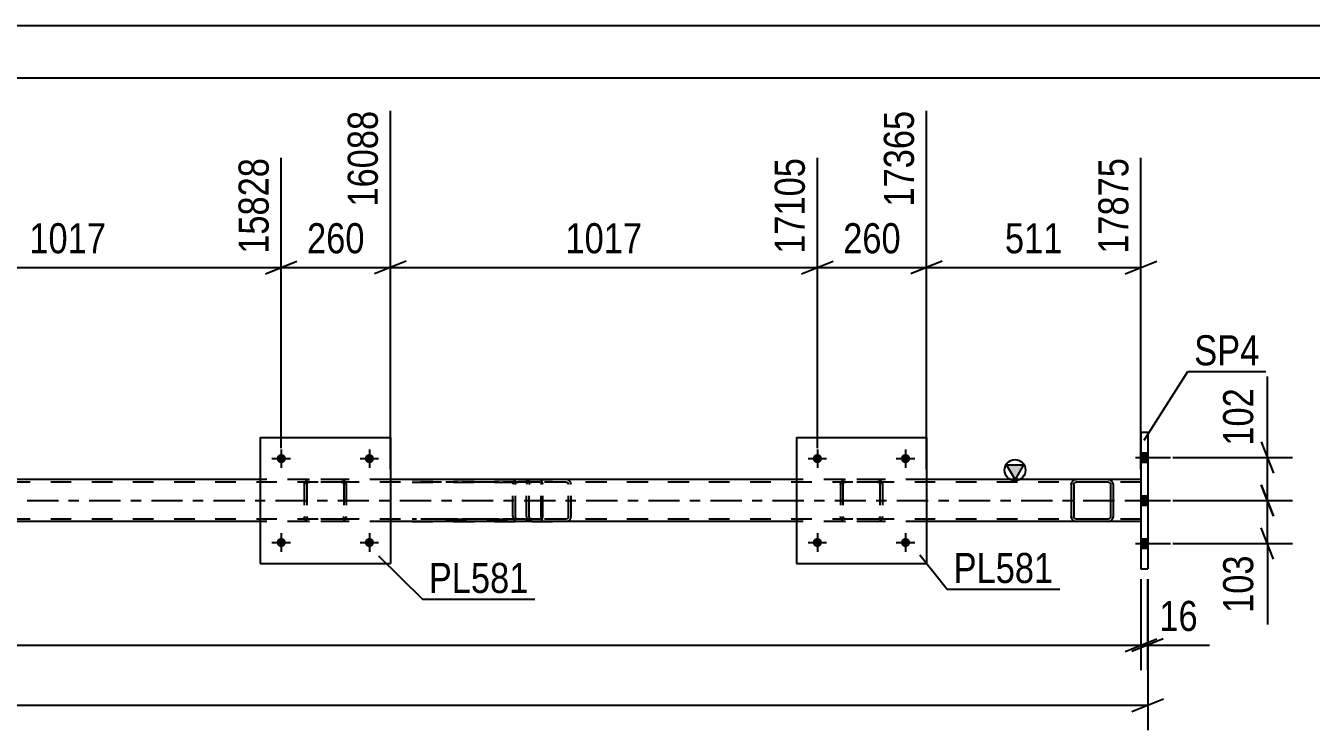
# Model space of a CAD drawing. Header units: millimetres. Extents: x 0 to 841, y 0 to 594.
# Drawn here: x 655 to 777.5, y 526.8 to 594 of the extents above; entities that cross this region are included whole.
import ezdxf

# ---------------------------------------------------------------- set-up
doc = ezdxf.new("R2010")
doc.units = ezdxf.units.MM
doc.linetypes.add('DXK_LINE_DOT2', pattern=[3.9198, 1.9599, -1.9599])
doc.linetypes.add('DXK_LINE_DOT3', pattern=[5.9187, 2.979, -0.9799, 0.9799, -0.9799])
doc.styles.add('Arial Narrow', font='ARIALN.TTF', dxfattribs={"height": 0.2})

# ---------------------------------------------------------------- blocks, each defined once
blk = doc.blocks.new('Unknown-405118308-1133')
at = {"color": 5, "linetype": 'Continuous'}
for p, q in [((841, 594), (0, 594)), ((836, 589), (5, 589))]:
    blk.add_line(p, q, dxfattribs=at)
blk = doc.blocks.new('Part-405118308-4155 - 4145')
at = {"linetype": 'Continuous'}
blk.add_hatch(color=2, dxfattribs=at).paths.add_polyline_path([(749.25, 550.74), (748.45, 552.14), (750.05, 552.14)])
at = {"color": 2, "linetype": 'Continuous'}
for p, q in [((749.25, 550.74), (748.45, 552.14)), ((748.45, 552.14), (750.05, 552.14)), ((750.05, 552.14), (749.25, 550.74)), ((677.34, 550.74), (638.66, 550.74)), ((728.42, 550.74), (689.74, 550.74)), ((755.07, 550.74), (740.82, 550.74)), ((761.25, 550.74), (758.12, 550.74)), ((677.34, 546.74), (638.66, 546.74)), ((728.42, 546.74), (689.74, 546.74)), ((761.25, 546.74), (740.82, 546.74))]:
    blk.add_line(p, q, dxfattribs=at)
at = {"color": 7, "linetype": 'DXK_LINE_DOT2'}
for p, q in [((761.25, 550.5), (98.77, 550.5)), ((689.74, 550.74), (677.34, 550.74)), ((740.82, 550.74), (728.42, 550.74)), ((758.12, 550.74), (755.07, 550.74)), ((761.25, 550.74), (761.25, 546.74)), ((761.25, 546.98), (98.77, 546.98)), ((689.74, 546.74), (677.34, 546.74)), ((740.82, 546.74), (728.42, 546.74))]:
    blk.add_line(p, q, dxfattribs=at)
at = {"color": 7, "linetype": 'DXK_LINE_DOT3'}
blk.add_line((98.77, 548.74), (761.25, 548.74), dxfattribs=at)
at = {"color": 2, "linetype": 'Continuous'}
blk.add_circle((749.25, 551.64), 1, dxfattribs=at)
blk = doc.blocks.new('Part-405118308-4212 - 4145')
at = {"color": 7, "linetype": 'DXK_LINE_DOT2'}
for p, q in [((691.83, 550.74), (701.9, 550.74)), ((691.83, 550.5), (701.9, 550.5)), ((703.99, 550.74), (695.02, 550.74)), ((703.99, 550.5), (695.02, 550.5)), ((701.43, 550.43), (701.39, 550.26)), ((701.39, 547.22), (701.39, 550.26)), ((701.43, 550.44), (701.43, 550.43)), ((701.65, 550.26), (701.66, 550.35)), ((701.65, 547.22), (701.65, 550.26)), ((701.66, 550.35), (701.72, 550.43)), ((701.9, 550.74), (701.7, 550.7)), ((701.72, 550.43), (701.8, 550.48)), ((701.8, 550.48), (701.9, 550.5)), ((701.9, 550.74), (703.99, 550.74)), ((703.99, 550.5), (701.9, 550.5)), ((702.71, 550.74), (702.71, 550.5)), ((704.09, 550.7), (703.99, 550.74)), ((703.99, 550.5), (704.04, 550.48)), ((704.04, 550.48), (704.08, 550.43)), ((704.08, 550.43), (704.11, 550.35)), ((704.18, 550.6), (704.09, 550.7)), ((704.11, 550.35), (704.12, 550.26)), ((704.12, 547.22), (704.12, 550.26)), ((704.24, 550.44), (704.18, 550.6)), ((704.26, 550.26), (704.24, 550.44)), ((704.26, 547.22), (704.26, 550.26)), ((703.99, 546.98), (691.83, 546.98)), ((691.83, 546.74), (701.9, 546.74)), ((695.02, 546.98), (703.22, 546.98)), ((703.99, 546.74), (695.02, 546.74)), ((701.39, 547.22), (701.43, 547.04)), ((701.66, 547.13), (701.65, 547.22)), ((701.72, 547.05), (701.66, 547.13)), ((701.7, 546.78), (701.9, 546.74)), ((701.8, 547), (701.72, 547.05)), ((701.9, 546.98), (701.8, 547)), ((703.99, 546.74), (701.9, 546.74)), ((702.71, 546.74), (702.71, 546.98)), ((704.04, 547), (703.99, 546.98)), ((703.99, 546.74), (704.09, 546.78)), ((704.08, 547.05), (704.04, 547)), ((704.11, 547.13), (704.08, 547.05)), ((704.09, 546.78), (704.18, 546.88)), ((704.12, 547.22), (704.11, 547.13)), ((704.18, 546.88), (704.24, 547.04)), ((704.24, 547.04), (704.26, 547.22))]:
    blk.add_line(p, q, dxfattribs=at)
for centre, start, end in [((701.88, 550.24), 111.1941, 156.1506), ((701.88, 547.24), 203.8495, 248.8059)]:
    blk.add_arc(centre, 0.492, start, end, dxfattribs=at)
blk = doc.blocks.new('Bolt-405118308-4148 - 4145')
at = {"linetype": 'Continuous'}
for points in [[(761.89, 552.4), (761.89, 553.28), (761.25, 553.28), (761.25, 552.4)], [(761.89, 552.4), (761.89, 553.28), (761.25, 553.28), (761.25, 552.4)], [(761.89, 552.4), (761.89, 553.28), (761.25, 553.28), (761.25, 552.4)], [(761.89, 548.3), (761.89, 549.18), (761.25, 549.18), (761.25, 548.3)], [(761.89, 548.3), (761.89, 549.18), (761.25, 549.18), (761.25, 548.3)], [(761.89, 544.2), (761.89, 545.08), (761.25, 545.08), (761.25, 544.2)], [(761.89, 544.2), (761.89, 545.08), (761.25, 545.08), (761.25, 544.2)], [(761.89, 544.2), (761.89, 545.08), (761.25, 545.08), (761.25, 544.2)]]:
    blk.add_hatch(color=1, dxfattribs=at).paths.add_polyline_path(points)
at = {"color": 1, "linetype": 'Continuous'}
for p, q in [((760.73, 552.84), (764.05, 552.84)), ((760.73, 552.84), (764.05, 552.84)), ((760.73, 552.84), (764.05, 552.84)), ((761.25, 553.28), (761.89, 553.28)), ((761.25, 553.28), (761.89, 553.28)), ((761.25, 553.28), (761.89, 553.28)), ((761.25, 552.4), (761.89, 552.4)), ((761.25, 552.4), (761.89, 552.4)), ((761.25, 552.4), (761.89, 552.4)), ((760.73, 548.74), (764.05, 548.74)), ((760.73, 548.74), (764.05, 548.74)), ((761.25, 549.18), (761.89, 549.18)), ((761.25, 549.18), (761.89, 549.18)), ((761.25, 548.3), (761.89, 548.3)), ((761.25, 548.3), (761.89, 548.3)), ((761.25, 545.08), (761.89, 545.08)), ((761.25, 545.08), (761.89, 545.08)), ((761.25, 545.08), (761.89, 545.08)), ((760.73, 544.64), (764.05, 544.64)), ((760.73, 544.64), (764.05, 544.64)), ((760.73, 544.64), (764.05, 544.64)), ((761.25, 544.2), (761.89, 544.2)), ((761.25, 544.2), (761.89, 544.2)), ((761.25, 544.2), (761.89, 544.2))]:
    blk.add_line(p, q, dxfattribs=at)
blk = doc.blocks.new('Part-405118308-4198 - 4145')
at = {"color": 2, "linetype": 'Continuous'}
for p, q in [((761.89, 555.24), (761.25, 555.24)), ((761.25, 555.24), (761.25, 542.24)), ((761.89, 555.24), (761.89, 542.24)), ((761.25, 542.24), (761.89, 542.24))]:
    blk.add_line(p, q, dxfattribs=at)
blk = doc.blocks.new('Part-405118308-24247 - 4145')
at = {"color": 2, "linetype": 'Continuous'}
for p, q in [((754.63, 550.44), (754.6, 550.26)), ((754.6, 550.26), (754.6, 547.22)), ((754.84, 550.26), (754.85, 550.35)), ((754.84, 550.26), (754.84, 547.22)), ((754.85, 550.35), (754.91, 550.43)), ((755.08, 550.74), (754.89, 550.7)), ((754.91, 550.43), (754.98, 550.48)), ((754.98, 550.48), (755.08, 550.5)), ((758.12, 550.74), (755.08, 550.74)), ((758.12, 550.5), (755.08, 550.5)), ((758.3, 550.7), (758.12, 550.74)), ((758.12, 550.5), (758.21, 550.48)), ((758.21, 550.48), (758.29, 550.43)), ((758.29, 550.43), (758.34, 550.35)), ((758.34, 550.35), (758.36, 550.26)), ((758.36, 550.26), (758.36, 547.22)), ((758.6, 550.26), (758.56, 550.44)), ((758.6, 550.26), (758.6, 547.22)), ((754.6, 547.22), (754.63, 547.04)), ((754.85, 547.13), (754.84, 547.22)), ((754.91, 547.05), (754.85, 547.13)), ((754.89, 546.78), (755.08, 546.74)), ((754.98, 547), (754.91, 547.05)), ((755.08, 546.98), (754.98, 547)), ((758.12, 546.98), (755.08, 546.98)), ((758.12, 546.74), (755.08, 546.74)), ((758.21, 547), (758.12, 546.98)), ((758.12, 546.74), (758.3, 546.78)), ((758.29, 547.05), (758.21, 547)), ((758.34, 547.13), (758.29, 547.05)), ((758.36, 547.22), (758.34, 547.13)), ((758.56, 547.04), (758.6, 547.22))]:
    blk.add_line(p, q, dxfattribs=at)
at = {"color": 7, "linetype": 'DXK_LINE_DOT2'}
for p, q in [((754.6, 550.26), (754.63, 550.44)), ((754.89, 550.7), (755.08, 550.74)), ((758.12, 550.74), (758.3, 550.7)), ((758.56, 550.44), (758.6, 550.26)), ((754.63, 547.04), (754.6, 547.22)), ((755.08, 546.74), (754.89, 546.78)), ((758.3, 546.78), (758.12, 546.74)), ((758.6, 547.22), (758.56, 547.04))]:
    blk.add_line(p, q, dxfattribs=at)
at = {"color": 2, "linetype": 'Continuous'}
for centre, start, end in [((755.08, 550.26), 112.5, 157.5), ((758.12, 550.26), 22.5, 67.5), ((755.08, 547.22), 202.5, 247.5), ((758.12, 547.22), 292.5, 337.5)]:
    blk.add_arc(centre, 0.48, start, end, dxfattribs=at)
at = {"color": 7, "linetype": 'DXK_LINE_DOT2'}
for centre, start, end in [((755.08, 550.26), 112.5, 157.5), ((758.12, 550.26), 22.5, 67.5), ((755.08, 547.22), 202.5, 247.5), ((758.12, 547.22), 292.5, 337.5)]:
    blk.add_arc(centre, 0.48, start, end, dxfattribs=at)
blk = doc.blocks.new('Part-405118308-24245 - 4145')
at = {"color": 7, "linetype": 'DXK_LINE_DOT2'}
for p, q in [((732.62, 550.26), (732.66, 550.44)), ((732.66, 550.44), (732.62, 550.26)), ((732.62, 550.26), (732.62, 547.22)), ((732.86, 550.26), (732.88, 550.35)), ((732.86, 550.26), (732.86, 547.22)), ((732.88, 550.35), (732.93, 550.43)), ((732.92, 550.7), (733.1, 550.74)), ((733.1, 550.74), (732.92, 550.7)), ((732.93, 550.43), (733.01, 550.48)), ((733.01, 550.48), (733.1, 550.5)), ((736.14, 550.74), (733.1, 550.74)), ((736.14, 550.5), (733.1, 550.5)), ((736.14, 550.74), (736.32, 550.7)), ((736.32, 550.7), (736.14, 550.74)), ((736.14, 550.5), (736.23, 550.48)), ((736.23, 550.48), (736.31, 550.43)), ((736.31, 550.43), (736.36, 550.35)), ((736.36, 550.35), (736.38, 550.26)), ((736.38, 550.26), (736.38, 547.22)), ((736.58, 550.44), (736.62, 550.26)), ((736.62, 550.26), (736.58, 550.44)), ((736.62, 550.26), (736.62, 547.22)), ((732.66, 547.04), (732.62, 547.22)), ((732.62, 547.22), (732.66, 547.04)), ((732.88, 547.13), (732.86, 547.22)), ((732.93, 547.05), (732.88, 547.13)), ((733.1, 546.74), (732.92, 546.78)), ((732.92, 546.78), (733.1, 546.74)), ((733.01, 547), (732.93, 547.05)), ((733.1, 546.98), (733.01, 547)), ((736.14, 546.98), (733.1, 546.98)), ((736.14, 546.74), (733.1, 546.74)), ((736.23, 547), (736.14, 546.98)), ((736.32, 546.78), (736.14, 546.74)), ((736.14, 546.74), (736.32, 546.78)), ((736.31, 547.05), (736.23, 547)), ((736.36, 547.13), (736.31, 547.05)), ((736.38, 547.22), (736.36, 547.13)), ((736.62, 547.22), (736.58, 547.04)), ((736.58, 547.04), (736.62, 547.22))]:
    blk.add_line(p, q, dxfattribs=at)
at = {"color": 7, "linetype": 'DXK_LINE_DOT3'}
blk.add_line((734.62, 548.74), (734.62, 548.74), dxfattribs=at)
at = {"color": 7, "linetype": 'DXK_LINE_DOT2'}
for centre, start, end in [((733.1, 550.26), 112.5, 157.5), ((733.1, 550.26), 112.5, 157.5), ((736.14, 550.26), 22.5, 67.5), ((736.14, 550.26), 22.5, 67.5), ((733.1, 547.22), 202.5, 247.5), ((733.1, 547.22), 202.5, 247.5), ((736.14, 547.22), 292.5, 337.5), ((736.14, 547.22), 292.5, 337.5)]:
    blk.add_arc(centre, 0.48, start, end, dxfattribs=at)
blk = doc.blocks.new('Part-405118308-4213 - 4145')
at = {"color": 7, "linetype": 'DXK_LINE_DOT2'}
for p, q in [((702.75, 550.43), (702.71, 550.26)), ((702.71, 547.22), (702.71, 550.26)), ((702.75, 550.44), (702.75, 550.43)), ((702.97, 550.26), (702.99, 550.35)), ((702.97, 547.22), (702.97, 550.26)), ((702.99, 550.35), (703.04, 550.43)), ((703.22, 550.74), (703.03, 550.7)), ((703.04, 550.43), (703.13, 550.48)), ((703.13, 550.48), (703.22, 550.5)), ((703.22, 550.74), (706.46, 550.74)), ((718.21, 550.74), (703.22, 550.74)), ((718.21, 550.5), (703.22, 550.5)), ((706.65, 550.7), (706.46, 550.74)), ((706.46, 550.5), (706.56, 550.48)), ((706.56, 550.48), (706.64, 550.43)), ((706.64, 550.43), (706.69, 550.35)), ((706.69, 550.35), (706.71, 550.26)), ((706.71, 547.22), (706.71, 550.26)), ((706.93, 550.43), (706.93, 550.44)), ((706.97, 550.26), (706.93, 550.43)), ((706.97, 547.22), (706.97, 550.26)), ((702.71, 547.22), (702.75, 547.04)), ((702.99, 547.13), (702.97, 547.22)), ((703.04, 547.05), (702.99, 547.13)), ((703.03, 546.78), (703.22, 546.74)), ((703.13, 547), (703.04, 547.05)), ((703.22, 546.98), (703.13, 547)), ((718.21, 546.98), (703.22, 546.98)), ((703.22, 546.74), (706.46, 546.74)), ((718.21, 546.74), (703.22, 546.74)), ((706.56, 547), (706.46, 546.98)), ((706.46, 546.74), (706.65, 546.78)), ((706.64, 547.05), (706.56, 547)), ((706.69, 547.13), (706.64, 547.05)), ((706.71, 547.22), (706.69, 547.13)), ((706.93, 547.04), (706.97, 547.22))]:
    blk.add_line(p, q, dxfattribs=at)
for centre, start, end in [((703.2, 550.24), 110.7584, 155.6801), ((706.48, 550.24), 24.32, 69.2417), ((703.2, 547.24), 204.32, 249.2417), ((706.48, 547.24), 290.7584, 335.6801)]:
    blk.add_arc(centre, 0.496, start, end, dxfattribs=at)
blk = doc.blocks.new('Part-405118308-24246 - 4145')
at = {"color": 2, "linetype": 'Continuous'}
for p, q in [((728.42, 554.74), (728.42, 542.74)), ((728.42, 554.74), (740.82, 554.74)), ((740.82, 554.74), (740.82, 542.74)), ((728.42, 542.74), (740.82, 542.74))]:
    blk.add_line(p, q, dxfattribs=at)
blk = doc.blocks.new('Part-405118308-24243 - 4145')
at = {"color": 7, "linetype": 'DXK_LINE_DOT2'}
for p, q in [((681.54, 550.26), (681.58, 550.44)), ((681.58, 550.44), (681.54, 550.26)), ((681.54, 550.26), (681.54, 547.22)), ((681.78, 550.26), (681.8, 550.35)), ((681.78, 550.26), (681.78, 547.22)), ((681.8, 550.35), (681.85, 550.43)), ((681.83, 550.7), (682.02, 550.74)), ((682.02, 550.74), (681.83, 550.7)), ((681.85, 550.43), (681.93, 550.48)), ((681.93, 550.48), (682.02, 550.5)), ((685.06, 550.74), (682.02, 550.74)), ((685.06, 550.5), (682.02, 550.5)), ((685.06, 550.74), (685.24, 550.7)), ((685.24, 550.7), (685.06, 550.74)), ((685.06, 550.5), (685.15, 550.48)), ((685.15, 550.48), (685.23, 550.43)), ((685.23, 550.43), (685.28, 550.35)), ((685.28, 550.35), (685.3, 550.26)), ((685.3, 550.26), (685.3, 547.22)), ((685.5, 550.44), (685.54, 550.26)), ((685.54, 550.26), (685.5, 550.44)), ((685.54, 550.26), (685.54, 547.22)), ((681.58, 547.04), (681.54, 547.22)), ((681.54, 547.22), (681.58, 547.04)), ((681.8, 547.13), (681.78, 547.22)), ((681.85, 547.05), (681.8, 547.13)), ((682.02, 546.74), (681.83, 546.78)), ((681.83, 546.78), (682.02, 546.74)), ((681.93, 547), (681.85, 547.05)), ((682.02, 546.98), (681.93, 547)), ((685.06, 546.98), (682.02, 546.98)), ((685.06, 546.74), (682.02, 546.74)), ((685.15, 547), (685.06, 546.98)), ((685.24, 546.78), (685.06, 546.74)), ((685.06, 546.74), (685.24, 546.78)), ((685.23, 547.05), (685.15, 547)), ((685.28, 547.13), (685.23, 547.05)), ((685.3, 547.22), (685.28, 547.13)), ((685.54, 547.22), (685.5, 547.04)), ((685.5, 547.04), (685.54, 547.22))]:
    blk.add_line(p, q, dxfattribs=at)
at = {"color": 7, "linetype": 'DXK_LINE_DOT3'}
blk.add_line((683.54, 548.74), (683.54, 548.74), dxfattribs=at)
at = {"color": 7, "linetype": 'DXK_LINE_DOT2'}
for centre, start, end in [((682.02, 550.26), 112.5, 157.5), ((682.02, 550.26), 112.5, 157.5), ((685.06, 550.26), 22.5, 67.5), ((685.06, 550.26), 22.5, 67.5), ((682.02, 547.22), 202.5, 247.5), ((682.02, 547.22), 202.5, 247.5), ((685.06, 547.22), 292.5, 337.5), ((685.06, 547.22), 292.5, 337.5)]:
    blk.add_arc(centre, 0.48, start, end, dxfattribs=at)
blk = doc.blocks.new('Part-405118308-24244 - 4145')
at = {"color": 2, "linetype": 'Continuous'}
for p, q in [((677.34, 554.74), (677.34, 542.74)), ((677.34, 554.74), (689.74, 554.74)), ((689.74, 554.74), (689.74, 542.74)), ((677.34, 542.74), (689.74, 542.74))]:
    blk.add_line(p, q, dxfattribs=at)
blk = doc.blocks.new('Bolt-405118308-24272 - 4145')
at = {"linetype": 'Continuous'}
for points in [[(679.78, 544.74, -1), (678.9, 544.74, -1)], [(688.18, 544.74, -1), (687.3, 544.74, -1)]]:
    blk.add_hatch(color=1, dxfattribs=at).paths.add_polyline_path(points)
at = {"color": 1, "linetype": 'Continuous'}
for p, q in [((679.34, 545.62), (679.34, 543.86)), ((687.74, 545.62), (687.74, 543.86)), ((678.46, 544.74), (680.22, 544.74)), ((686.86, 544.74), (688.62, 544.74))]:
    blk.add_line(p, q, dxfattribs=at)
blk = doc.blocks.new('Bolt-405118308-24273 - 4145')
at = {"linetype": 'Continuous'}
for points in [[(679.78, 552.74, -1), (678.9, 552.74, -1)], [(688.18, 552.74, -1), (687.3, 552.74, -1)]]:
    blk.add_hatch(color=1, dxfattribs=at).paths.add_polyline_path(points)
at = {"color": 1, "linetype": 'Continuous'}
for p, q in [((679.34, 553.62), (679.34, 551.86)), ((687.74, 553.62), (687.74, 551.86)), ((678.46, 552.74), (680.22, 552.74)), ((686.86, 552.74), (688.62, 552.74))]:
    blk.add_line(p, q, dxfattribs=at)
blk = doc.blocks.new('Bolt-405118308-24274 - 4145')
at = {"linetype": 'Continuous'}
for points in [[(730.86, 544.74, -1), (729.98, 544.74, -1)], [(739.26, 544.74, -1), (738.38, 544.74, -1)]]:
    blk.add_hatch(color=1, dxfattribs=at).paths.add_polyline_path(points)
at = {"color": 1, "linetype": 'Continuous'}
for p, q in [((730.42, 545.62), (730.42, 543.86)), ((738.82, 545.62), (738.82, 543.86)), ((729.54, 544.74), (731.3, 544.74)), ((737.94, 544.74), (739.7, 544.74))]:
    blk.add_line(p, q, dxfattribs=at)
blk = doc.blocks.new('Bolt-405118308-24275 - 4145')
at = {"linetype": 'Continuous'}
for points in [[(730.86, 552.74, -1), (729.98, 552.74, -1)], [(739.26, 552.74, -1), (738.38, 552.74, -1)]]:
    blk.add_hatch(color=1, dxfattribs=at).paths.add_polyline_path(points)
at = {"color": 1, "linetype": 'Continuous'}
for p, q in [((730.42, 553.62), (730.42, 551.86)), ((738.82, 553.62), (738.82, 551.86)), ((729.54, 552.74), (731.3, 552.74)), ((737.94, 552.74), (739.7, 552.74))]:
    blk.add_line(p, q, dxfattribs=at)
blk = doc.blocks.new('StraightDimension-405118308-4307 - 4145')
at = {"color": 7, "linetype": 'Continuous'}
for p, q in [((761.25, 541.24), (761.25, 532.56)), ((761.88, 541.24), (761.88, 532.56)), ((759.75, 534.36), (762.75, 535.56)), ((763.38, 535.56), (760.38, 534.36)), ((761.25, 534.96), (761.88, 534.96)), ((761.88, 534.96), (767.78, 534.96)), ((761.88, 534.96), (767.78, 534.96))]:
    blk.add_line(p, q, dxfattribs=at)
at = {"color": 0}
blk.add_wipeout([(767.26, 535.71), (767.26, 539.91), (762.4, 539.91), (762.4, 535.71)], dxfattribs=at)
at = {"color": 3, "style": 'Arial Narrow'}
blk.add_text('16', height=2.863, dxfattribs=at).set_placement((763, 536.31))
blk = doc.blocks.new('StraightDimension-405118308-26922 - 4145')
at = {"color": 7, "linetype": 'Continuous'}
for p, q in [((689.74, 551.74), (689.74, 585.9)), ((730.42, 553.74), (730.42, 581.4)), ((691.24, 571.56), (688.24, 570.36)), ((689.74, 570.96), (730.42, 570.96)), ((728.92, 570.36), (731.92, 571.56))]:
    blk.add_line(p, q, dxfattribs=at)
at = {"color": 0}
blk.add_wipeout([(714.34, 571.71), (714.34, 575.91), (705.82, 575.91), (705.82, 571.71)], dxfattribs=at)
at = {"color": 3, "style": 'Arial Narrow'}
blk.add_text('1017', height=2.863, dxfattribs=at).set_placement((706.42, 572.31))
at = {"color": 0, "linetype": 'Continuous'}
blk.add_wipeout([(729.82, 582), (725.62, 582), (725.62, 571.66), (729.82, 571.66)], dxfattribs=at)
at = {"color": 3, "linetype": 'Continuous', "style": 'Arial Narrow'}
blk.add_text('17105', height=2.863, rotation=90.0002, dxfattribs=at).set_placement((729.22, 572.26))
blk = doc.blocks.new('StraightDimension-405118308-26924 - 4145')
at = {"color": 7, "linetype": 'Continuous'}
for p, q in [((638.66, 551.74), (638.66, 585.9)), ((679.34, 553.74), (679.34, 581.4)), ((640.16, 571.56), (637.16, 570.36)), ((638.66, 570.96), (679.34, 570.96)), ((677.84, 570.36), (680.84, 571.56))]:
    blk.add_line(p, q, dxfattribs=at)
at = {"color": 0}
blk.add_wipeout([(663.25, 571.71), (663.25, 575.91), (654.74, 575.91), (654.74, 571.71)], dxfattribs=at)
at = {"color": 3, "style": 'Arial Narrow'}
blk.add_text('1017', height=2.863, dxfattribs=at).set_placement((655.34, 572.31))
at = {"color": 0, "linetype": 'Continuous'}
blk.add_wipeout([(678.74, 582), (674.54, 582), (674.54, 571.66), (678.74, 571.66)], dxfattribs=at)
at = {"color": 3, "linetype": 'Continuous', "style": 'Arial Narrow'}
blk.add_text('15828', height=2.863, rotation=90.0002, dxfattribs=at).set_placement((678.14, 572.26))
blk = doc.blocks.new('StraightDimension-405118308-26921 - 4145')
at = {"color": 7, "linetype": 'Continuous'}
for p, q in [((740.82, 551.74), (740.82, 585.9)), ((730.42, 553.74), (730.42, 581.4)), ((728.92, 570.36), (731.92, 571.56)), ((730.42, 570.96), (740.82, 570.96)), ((742.32, 571.56), (739.32, 570.36))]:
    blk.add_line(p, q, dxfattribs=at)
at = {"color": 0}
blk.add_wipeout([(738.96, 571.71), (738.96, 575.91), (732.28, 575.91), (732.28, 571.71)], dxfattribs=at)
at = {"color": 3, "style": 'Arial Narrow'}
blk.add_text('260', height=2.863, dxfattribs=at).set_placement((732.88, 572.31))
at = {"color": 0, "linetype": 'Continuous'}
blk.add_wipeout([(740.22, 586.5), (736.02, 586.5), (736.02, 576.16), (740.22, 576.16)], dxfattribs=at)
at = {"color": 3, "linetype": 'Continuous', "style": 'Arial Narrow'}
blk.add_text('17365', height=2.863, rotation=90.0002, dxfattribs=at).set_placement((739.62, 576.76))
blk = doc.blocks.new('StraightDimension-405118308-4300 - 4145')
at = {"color": 7, "linetype": 'Continuous'}
for p, q in [((761.25, 541.24), (761.25, 532.56)), ((759.75, 534.36), (762.75, 535.56)), ((61.65, 534.96), (761.25, 534.96))]:
    blk.add_line(p, q, dxfattribs=at)
blk = doc.blocks.new('StraightDimension-405118308-26920 - 4145')
at = {"color": 7, "linetype": 'Continuous'}
for p, q in [((740.82, 551.74), (740.82, 585.9)), ((761.25, 551.74), (761.25, 581.4)), ((742.32, 571.56), (739.32, 570.36)), ((740.82, 570.96), (761.25, 570.96)), ((759.75, 570.36), (762.75, 571.56))]:
    blk.add_line(p, q, dxfattribs=at)
at = {"color": 0}
blk.add_wipeout([(754.38, 571.71), (754.38, 575.91), (747.69, 575.91), (747.69, 571.71)], dxfattribs=at)
at = {"color": 3, "style": 'Arial Narrow'}
blk.add_text('511', height=2.863, dxfattribs=at).set_placement((748.29, 572.31))
at = {"color": 0, "linetype": 'Continuous'}
blk.add_wipeout([(760.65, 582), (756.45, 582), (756.45, 571.66), (760.65, 571.66)], dxfattribs=at)
at = {"color": 3, "linetype": 'Continuous', "style": 'Arial Narrow'}
blk.add_text('17875', height=2.863, rotation=90.0002, dxfattribs=at).set_placement((760.05, 572.26))
blk = doc.blocks.new('StraightDimension-405118308-26923 - 4145')
at = {"color": 7, "linetype": 'Continuous'}
for p, q in [((689.74, 551.74), (689.74, 585.9)), ((679.34, 553.74), (679.34, 581.4)), ((677.84, 570.36), (680.84, 571.56)), ((679.34, 570.96), (689.74, 570.96)), ((691.24, 571.56), (688.24, 570.36))]:
    blk.add_line(p, q, dxfattribs=at)
at = {"color": 0}
blk.add_wipeout([(687.88, 571.71), (687.88, 575.91), (681.2, 575.91), (681.2, 571.71)], dxfattribs=at)
at = {"color": 3, "style": 'Arial Narrow'}
blk.add_text('260', height=2.863, dxfattribs=at).set_placement((681.8, 572.31))
at = {"color": 0, "linetype": 'Continuous'}
blk.add_wipeout([(689.14, 586.5), (684.94, 586.5), (684.94, 576.16), (689.14, 576.16)], dxfattribs=at)
at = {"color": 3, "linetype": 'Continuous', "style": 'Arial Narrow'}
blk.add_text('16088', height=2.863, rotation=90.0002, dxfattribs=at).set_placement((688.54, 576.76))
blk = doc.blocks.new('StraightDimension-405118308-27672 - 4145')
at = {"color": 7, "linetype": 'Continuous'}
for p, q in [((761.89, 541.24), (761.89, 526.84)), ((61.01, 529.24), (761.89, 529.24)), ((760.39, 528.64), (763.39, 529.84))]:
    blk.add_line(p, q, dxfattribs=at)
blk = doc.blocks.new('StraightDimension-405118308-27891 - 4145')
at = {"color": 7, "linetype": 'Continuous'}
for p, q in [((773.29, 552.84), (773.29, 560.57)), ((773.29, 552.84), (773.29, 560.57)), ((772.69, 554.34), (773.89, 551.34)), ((764.29, 552.84), (775.69, 552.84)), ((773.29, 548.74), (773.29, 552.84)), ((773.89, 547.24), (772.69, 550.24)), ((764.29, 548.74), (775.69, 548.74))]:
    blk.add_line(p, q, dxfattribs=at)
at = {"color": 0}
blk.add_wipeout([(772.54, 560.05), (768.34, 560.05), (768.34, 553.37), (772.54, 553.37)], dxfattribs=at)
at = {"color": 3, "style": 'Arial Narrow'}
blk.add_text('102', height=2.863, rotation=90.0002, dxfattribs=at).set_placement((771.94, 553.97))
blk = doc.blocks.new('StraightDimension-405118308-27892 - 4145')
at = {"color": 7, "linetype": 'Continuous'}
for p, q in [((772.69, 550.24), (773.89, 547.24)), ((764.29, 548.74), (775.69, 548.74)), ((773.29, 544.64), (773.29, 548.74)), ((773.89, 543.14), (772.69, 546.14)), ((764.29, 544.64), (775.69, 544.64)), ((773.29, 544.64), (773.29, 536.91)), ((773.29, 544.64), (773.29, 536.91))]:
    blk.add_line(p, q, dxfattribs=at)
at = {"color": 0}
blk.add_wipeout([(772.54, 544.12), (768.34, 544.12), (768.34, 537.43), (772.54, 537.43)], dxfattribs=at)
at = {"color": 3, "style": 'Arial Narrow'}
blk.add_text('103', height=2.863, rotation=90.0002, dxfattribs=at).set_placement((771.94, 538.03))
blk = doc.blocks.new('Mark-405118308-4194 - 4145')
at = {"color": 0}
blk.add_wipeout([(772.53, 561.63), (772.53, 564.63), (766.32, 564.63), (766.32, 561.63)], dxfattribs=at)
blk.add_wipeout([(772.53, 561.63), (772.53, 564.63), (766.32, 564.63), (766.32, 561.63)], dxfattribs=at)
at = {"color": 30, "linetype": 'Continuous'}
for p, q in [((761.55, 554.48), (765.72, 561.03)), ((765.72, 561.03), (773.13, 561.03))]:
    blk.add_line(p, q, dxfattribs=at)
at = {"color": 3, "style": 'Arial Narrow'}
blk.add_text('SP4', height=2.863, dxfattribs=at).set_placement((766.32, 561.63))
blk = doc.blocks.new('Mark-405118308-27775 - 4145')
at = {"color": 0}
blk.add_wipeout([(702.9, 539.93), (702.9, 542.93), (693.4, 542.93), (693.4, 539.93)], dxfattribs=at)
blk.add_wipeout([(702.9, 539.93), (702.9, 542.93), (693.4, 542.93), (693.4, 539.93)], dxfattribs=at)
at = {"color": 30, "linetype": 'Continuous'}
for p, q in [((688.6, 543.47), (692.8, 539.33)), ((692.8, 539.33), (703.5, 539.33))]:
    blk.add_line(p, q, dxfattribs=at)
at = {"color": 3, "style": 'Arial Narrow'}
blk.add_text('PL581', height=2.863, dxfattribs=at).set_placement((693.4, 539.93))
blk = doc.blocks.new('Mark-405118308-27778 - 4145')
at = {"color": 0}
blk.add_wipeout([(752.91, 540.88), (752.91, 543.88), (743.4, 543.88), (743.4, 540.88)], dxfattribs=at)
blk.add_wipeout([(752.91, 540.88), (752.91, 543.88), (743.4, 543.88), (743.4, 540.88)], dxfattribs=at)
at = {"color": 30, "linetype": 'Continuous'}
for p, q in [((740.19, 543.57), (742.8, 540.28)), ((742.8, 540.28), (753.51, 540.28))]:
    blk.add_line(p, q, dxfattribs=at)
at = {"color": 3, "style": 'Arial Narrow'}
blk.add_text('PL581', height=2.863, dxfattribs=at).set_placement((743.4, 540.88))

msp = doc.modelspace()

# ---------------------------------------------------------------- block references
for name in ['Unknown-405118308-1133', 'Part-405118308-4198 - 4145', 'Part-405118308-24244 - 4145', 'Bolt-405118308-24273 - 4145', 'Part-405118308-24246 - 4145', 'Bolt-405118308-24275 - 4145', 'Part-405118308-4155 - 4145', 'Bolt-405118308-4148 - 4145', 'Part-405118308-24243 - 4145', 'Part-405118308-4212 - 4145', 'Part-405118308-4213 - 4145', 'Part-405118308-24245 - 4145', 'Part-405118308-24247 - 4145', 'Bolt-405118308-24272 - 4145', 'Bolt-405118308-24274 - 4145']:
    msp.add_blockref(name, (0, 0))

# ---------------------------------------------------------------- next in the draw order: block references
for name in ['StraightDimension-405118308-26924 - 4145', 'StraightDimension-405118308-26922 - 4145', 'StraightDimension-405118308-27891 - 4145', 'StraightDimension-405118308-4307 - 4145']:
    msp.add_blockref(name, (0, 0))

# ---------------------------------------------------------------- next in the draw order: block references
for name in ['StraightDimension-405118308-26923 - 4145', 'StraightDimension-405118308-26921 - 4145', 'StraightDimension-405118308-27892 - 4145', 'StraightDimension-405118308-4300 - 4145']:
    msp.add_blockref(name, (0, 0))

# ---------------------------------------------------------------- next in the draw order: block references
for name in ['StraightDimension-405118308-26920 - 4145', 'StraightDimension-405118308-27672 - 4145']:
    msp.add_blockref(name, (0, 0))

# ---------------------------------------------------------------- next in the draw order: block references
for name in ['Mark-405118308-4194 - 4145', 'Mark-405118308-27778 - 4145', 'Mark-405118308-27775 - 4145']:
    msp.add_blockref(name, (0, 0))

doc.saveas('drawing.dxf')
